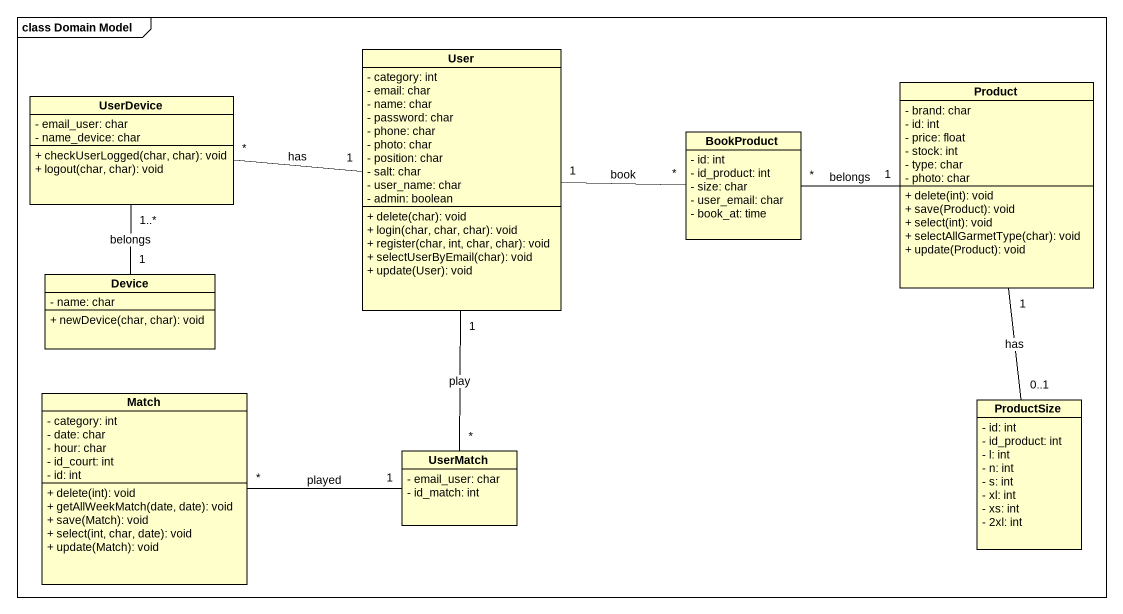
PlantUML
@startuml
mainframe class Domain Model
hide circle
hide empty members
skinparam classAttributeIconSize 0
class User {
  - category: int
  - email: char
  - name: char
  - password: char
  - phone: char
  - photo: char
  - position: char
  - salt: char
  - user_name: char
  - admin: boolean
  + delete(char): void
  + login(char, char, char): void
  + register(char, int, char, char): void
  + selectUserByEmail(char): void
  + update(User): void
}
class UserDevice {
  - email_user: char
  - name_device: char
  + checkUserLogged(char, char): void
  + logout(char, char): void
}
class Product {
  - brand: char
  - id: int
  - price: float
  - stock: int
  - type: char
  - photo: char
  + delete(int): void
  + save(Product): void
  + select(int): void
  + selectAllGarmetType(char): void
  + update(Product): void
}
class BookProduct {
  - id: int
  - id_product: int
  - size: char
  - user_email: char
  - book_at: time
}
class Device {
  - name: char
  + newDevice(char, char): void
}
class Match {
  - category: int
  - date: char
  - hour: char
  - id_court: int
  - id: int
  + delete(int): void
  + getAllWeekMatch(date, date): void
  + save(Match): void
  + select(int, char, date): void
  + update(Match): void
}
class ProductSize {
  - id: int
  - id_product: int
  - l: int
  - n: int
  - s: int
  - xl: int
  - xs: int
  - 2xl: int
}
class UserMatch {
  - email_user: char
  - id_match: int
}
User "1" -right- "*" BookProduct : book
UserDevice "*" -right- "1" User : has
Product "1" -- "0..1" ProductSize : has
BookProduct "*" -right- "1" Product : belongs
Device "1" -up- "1..*" UserDevice : belongs
UserMatch "*" -up- "1" User : play
UserMatch "1" -left- "*" Match : played
@enduml
